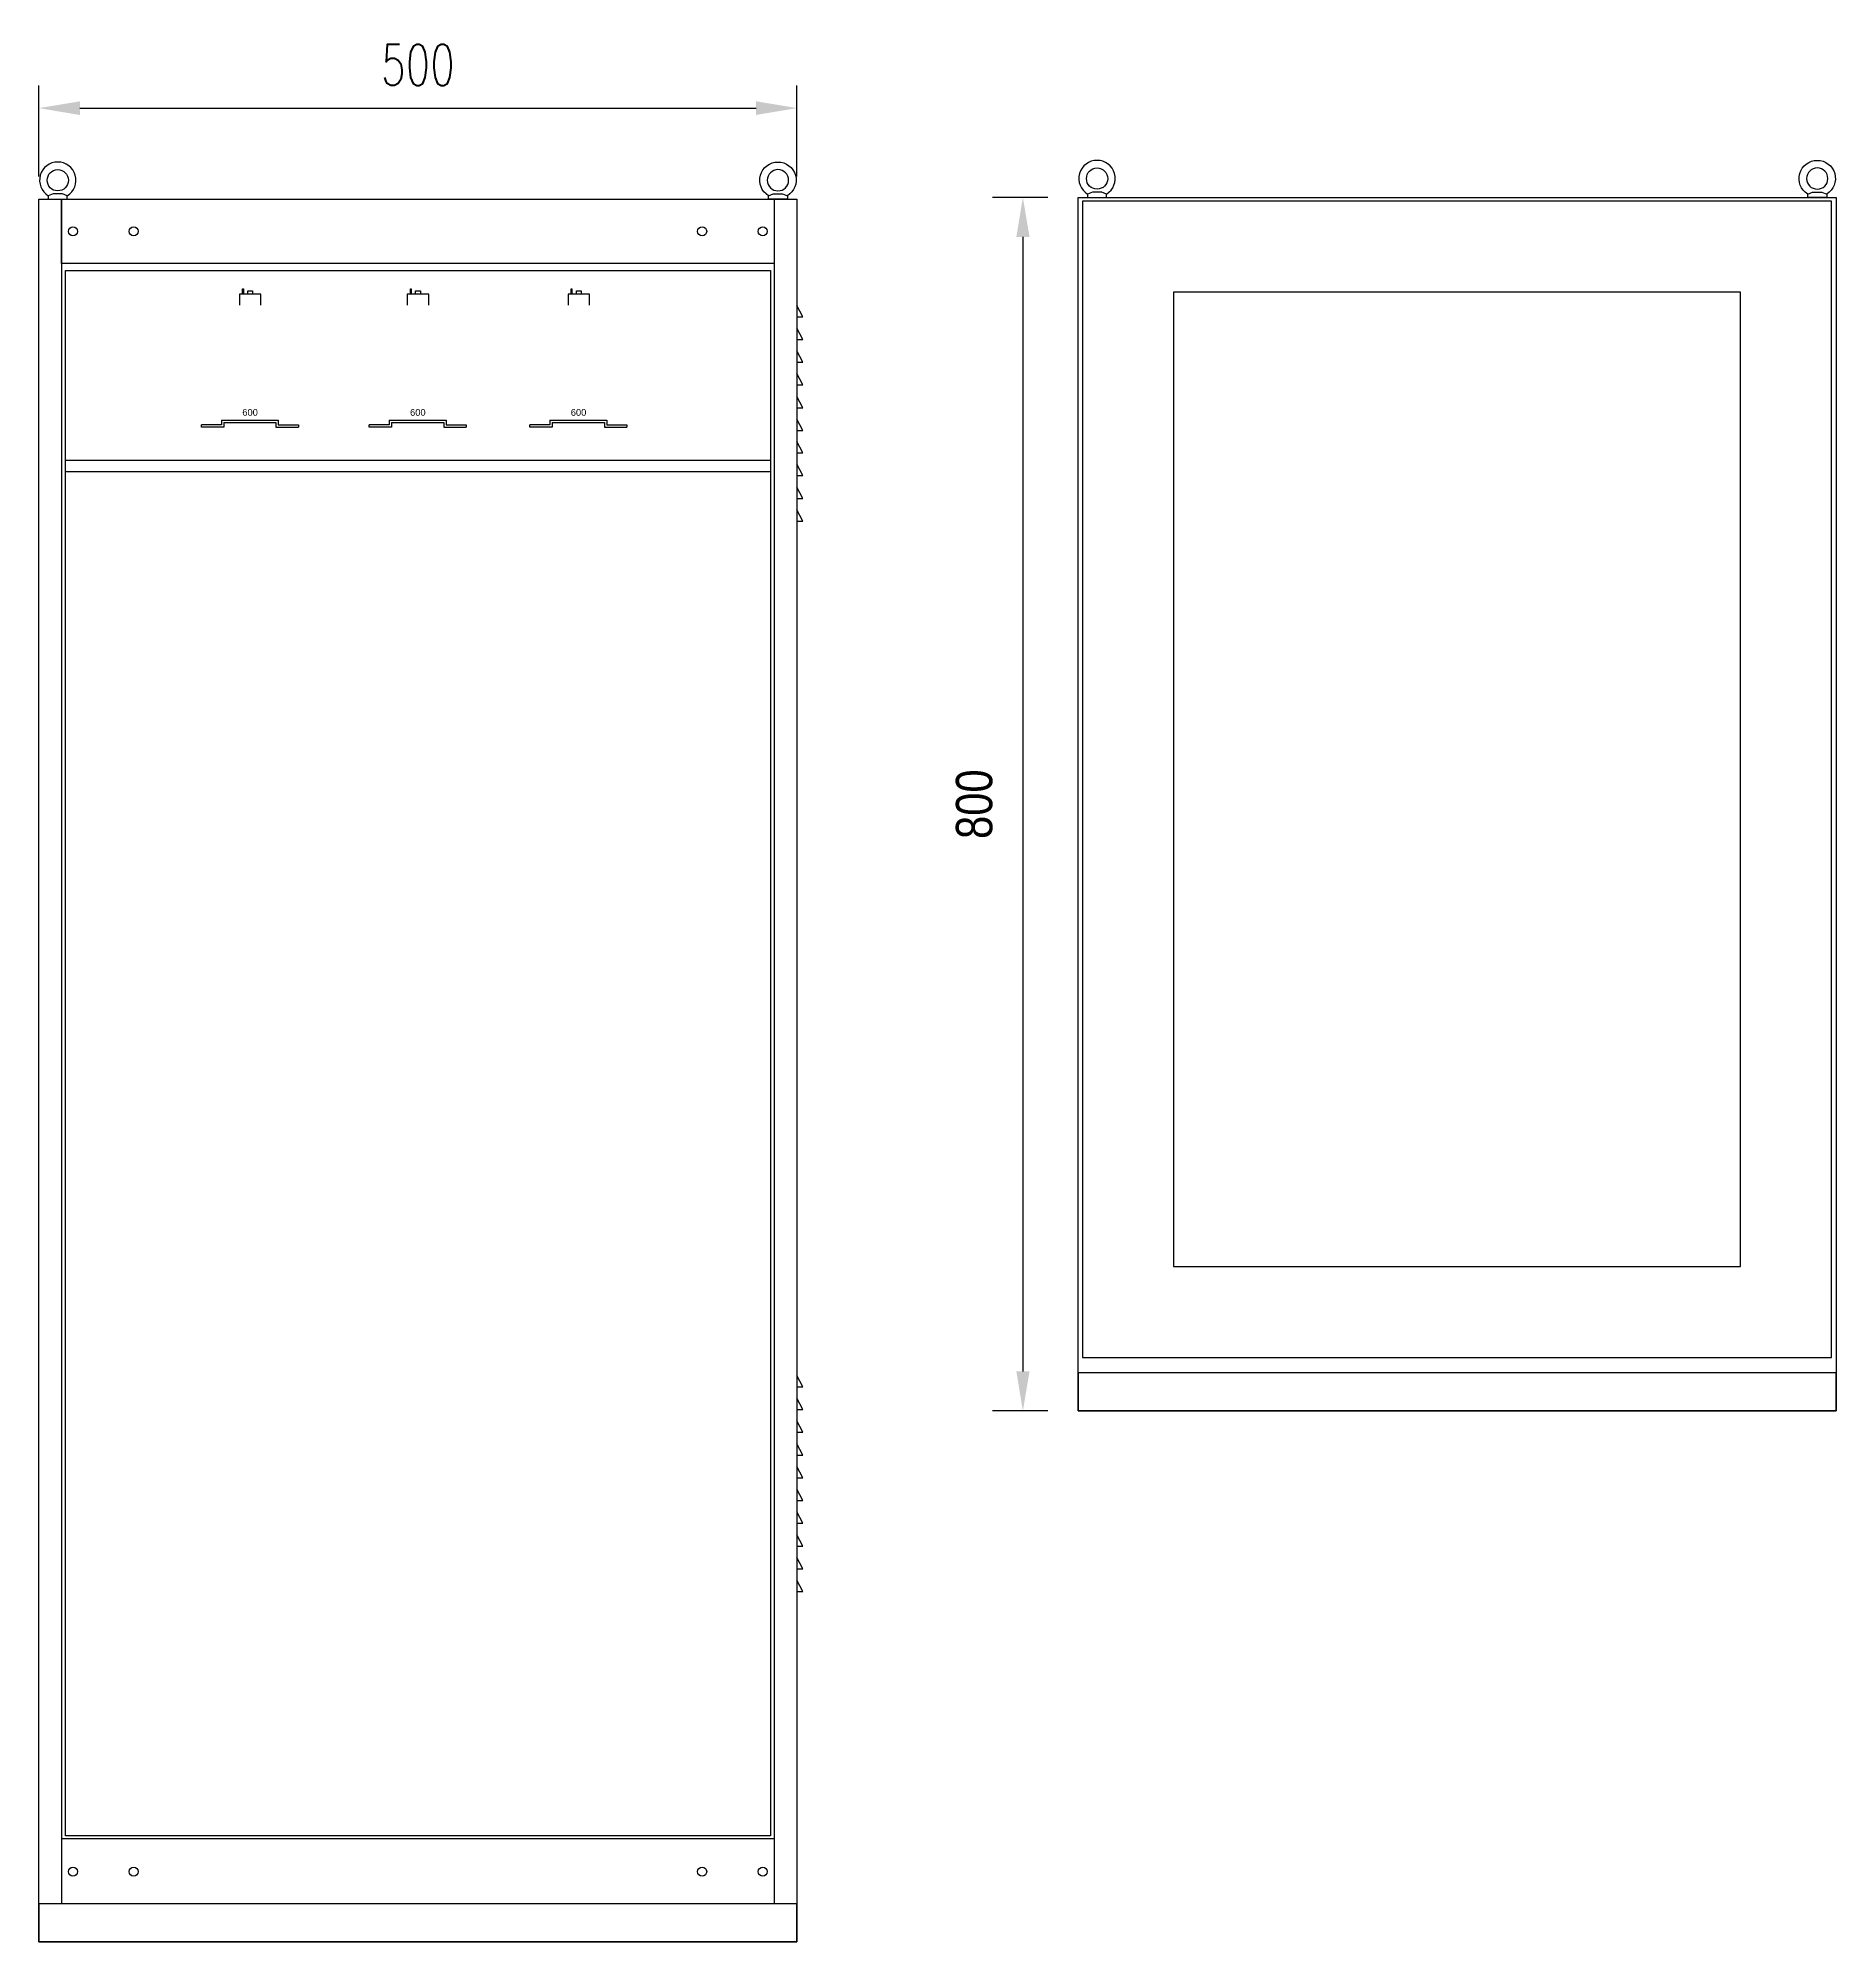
# Model space of a CAD drawing. Header units: inches. Extents: x 187 to 137830, y 99 to 66837.
# Drawn here: x 35113 to 36300, y 60318 to 61573 of the extents above; entities that cross this region are included whole.
import ezdxf

# ---------------------------------------------------------------- set-up
doc = ezdxf.new("R2010")
doc.units = ezdxf.units.IN
doc.header["$MEASUREMENT"] = 0
for name, color, linetype in [('CHANGE', 4, 'Continuous'), ('Dim', 9, 'Continuous'), ('FRAME', 3, 'Continuous')]:
    doc.layers.add(name, color=color, linetype=linetype)
doc.styles.add('SIMPLEX', font='SIMPLEX.shx', dxfattribs={"width": 0.7})
doc.styles.get("Standard").update_dxf_attribs({"font": 'arial.ttf'})
doc.styles.add('VNI-HELVE-CONDENSE', font='')
doc.styles.get('VNI-HELVE-CONDENSE').set_extended_font_data('VNI-Helve-Condense')
doc.dimstyles.new('STANDARD$0', dxfattribs={"dimscale": 2, "dimtxt": 12, "dimasz": 13, "dimexe": 10, "dimexo": 10, "dimgap": 10, "dimtad": 1, "dimdec": 0, "dimzin": 0, "dimdsep": 46, "dimtxsty": 'VNI-HELVE-CONDENSE', "dimcen": 2, "dimdle": 2, "dimclrd": 1, "dimclre": 1, "dimclrt": 2, "dimadec": 0, "dimazin": 0, "dimtfac": 1, "dimtdec": 0, "dimtofl": 0, "dimtmove": 0, "dimatfit": 3, "dimfxl": 1, "dimtolj": 1, "dimtzin": 0, "dimarcsym": 1})

# ---------------------------------------------------------------- blocks, each defined once
blk = doc.blocks.new('EYE BOLT')
at = {"layer": 'CHANGE'}
blk.add_line((-12.5, 0), (12.5, 0), dxfattribs=at)
at = {"layer": 'CHANGE', "linetype": 'Continuous'}
for p, q in [((12.5, 4.5), (6.1, 7)), ((12.5, 4.5), (6.1, 7)), ((12.5, 0), (12.5, 4.5)), ((12.5, 0), (12.5, 4.5))]:
    blk.add_line(p, q, dxfattribs=at)
blk.add_lwpolyline([(12.5, 0), (12.5, 4.5), (6.1, 7), (-6.1, 7), (-12.5, 4.5), (-12.5, 0)], dxfattribs=at)
blk.add_circle((0, 25), 14, dxfattribs=at)
blk.add_arc((0, 25), 24, 301.3323, 238.6677, dxfattribs=at)
blk = doc.blocks.new('*D167')
at = {"layer": 'DEFPOINTS', "color": 0, "lineweight": 200, "transparency": 16777216}
for p in [(35614, 61526.7), (35114, 61466.7), (35614, 61466.7)]:
    blk.add_point(p, dxfattribs=at)
at = {"layer": 'Dim', "color": 8, "lineweight": -2, "transparency": 16777216}
for p, q in [((35114, 61481.7), (35114, 61541.7)), ((35614, 61481.7), (35614, 61541.7)), ((35141, 61526.7), (35587, 61526.7))]:
    blk.add_line(p, q, dxfattribs=at)
at = {"layer": 'Dim', "color": 8, "lineweight": 200, "transparency": 16777216}
for points in [[(35141, 61531.2), (35141, 61522.2), (35114, 61526.7)], [(35587, 61531.2), (35587, 61522.2), (35614, 61526.7)]]:
    blk.add_solid(points, dxfattribs=at)
at = {"layer": 'Dim', "color": 6, "transparency": 16777216, "insert": (35364, 61555.2), "char_height": 27, "attachment_point": 5, "style": 'SIMPLEX'}
blk.add_mtext('\\A1;500', dxfattribs=at)
blk = doc.blocks.new('*D169')
at = {"color": 1, "lineweight": -2, "transparency": 16777216}
for p, q in [((35779.4, 61467.8), (35743, 61467.8)), ((35763, 61441.8), (35763, 60693.8)), ((35779.4, 60667.8), (35743, 60667.8))]:
    blk.add_line(p, q, dxfattribs=at)
at = {"color": 1, "lineweight": 200, "transparency": 16777216}
for points in [[(35758.7, 61441.8), (35767.4, 61441.8), (35763, 61467.8)], [(35758.7, 60693.8), (35767.4, 60693.8), (35763, 60667.8)]]:
    blk.add_solid(points, dxfattribs=at)
at = {"layer": 'DEFPOINTS', "color": 0, "lineweight": 200, "transparency": 16777216}
for p in [(35799.4, 61467.8), (35763, 60667.8), (35799.4, 60667.8)]:
    blk.add_point(p, dxfattribs=at)
at = {"color": 2, "lineweight": 200, "transparency": 16777216, "insert": (35731, 61067.8), "char_height": 24, "attachment_point": 5, "rotation": 90, "style": 'VNI-HELVE-CONDENSE'}
blk.add_mtext('\\A1;800', dxfattribs=at)

msp = doc.modelspace()

# ---------------------------------------------------------------- linework, layer by layer
for p, q in [((35248.37, 61407.55), (35248.89, 61407.55)), ((35248.37, 61404.02), (35248.37, 61407.55)), ((35248.89, 61407.55), (35248.89, 61404.02)), ((35251.85, 61404.02), (35251.85, 61406.22)), ((35251.85, 61406.22), (35254.94, 61406.22)), ((35254.94, 61406.22), (35254.94, 61404.02)), ((35359.01, 61407.55), (35359.54, 61407.55)), ((35359.01, 61404.02), (35359.01, 61407.55)), ((35359.54, 61407.55), (35359.54, 61404.02)), ((35362.5, 61404.02), (35362.5, 61406.22)), ((35362.5, 61406.22), (35365.59, 61406.22)), ((35365.59, 61406.22), (35365.59, 61404.02)), ((35465.01, 61407.55), (35465.54, 61407.55)), ((35465.01, 61404.02), (35465.01, 61407.55)), ((35465.54, 61407.55), (35465.54, 61404.02)), ((35468.5, 61404.02), (35468.5, 61406.22)), ((35468.5, 61406.22), (35471.59, 61406.22)), ((35471.59, 61406.22), (35471.59, 61404.02)), ((35260.45, 61404.02), (35246.34, 61404.02)), ((35246.34, 61404.02), (35246.34, 61396.73)), ((35260.45, 61396.73), (35260.45, 61404.02)), ((35371.1, 61404.02), (35356.99, 61404.02)), ((35356.99, 61404.02), (35356.99, 61396.73)), ((35371.1, 61396.73), (35371.1, 61404.02)), ((35477.1, 61404.02), (35462.99, 61404.02)), ((35462.99, 61404.02), (35462.99, 61396.73)), ((35477.1, 61396.73), (35477.1, 61404.02)), ((35234.43, 61318), (35221.19, 61318)), ((35221.19, 61316.43), (35221.19, 61318)), ((35234.43, 61321.08), (35271.92, 61321.08)), ((35234.43, 61321.08), (35234.43, 61318)), ((35235.99, 61319.54), (35235.99, 61316.43)), ((35235.99, 61319.52), (35270.36, 61319.54)), ((35270.36, 61319.54), (35270.36, 61316.45)), ((35271.92, 61321.08), (35271.92, 61318)), ((35271.92, 61318), (35285.16, 61318)), ((35285.16, 61318), (35285.16, 61316.45)), ((35345.08, 61318), (35331.84, 61318)), ((35331.84, 61316.43), (35331.84, 61318)), ((35345.08, 61321.08), (35382.57, 61321.08)), ((35345.08, 61321.08), (35345.08, 61318)), ((35346.64, 61319.54), (35346.64, 61316.43)), ((35346.64, 61319.52), (35381.01, 61319.54)), ((35381.01, 61319.54), (35381.01, 61316.45)), ((35382.57, 61321.08), (35382.57, 61318)), ((35382.57, 61318), (35395.8, 61318)), ((35395.8, 61318), (35395.8, 61316.45)), ((35451.08, 61318), (35437.84, 61318)), ((35437.84, 61316.43), (35437.84, 61318)), ((35451.08, 61321.08), (35488.57, 61321.08)), ((35451.08, 61321.08), (35451.08, 61318)), ((35452.64, 61319.54), (35452.64, 61316.43)), ((35452.64, 61319.52), (35487.01, 61319.54)), ((35487.01, 61319.54), (35487.01, 61316.45)), ((35488.57, 61321.08), (35488.57, 61318)), ((35488.57, 61318), (35501.81, 61318)), ((35501.81, 61318), (35501.81, 61316.45)), ((35235.99, 61316.43), (35221.19, 61316.43)), ((35346.64, 61316.43), (35331.84, 61316.43)), ((35452.64, 61316.43), (35437.84, 61316.43))]:
    msp.add_line(p, q)
at = {"color": 0}
for p, q in [((35270.36, 61316.45), (35285.16, 61316.45)), ((35381.01, 61316.45), (35395.8, 61316.45)), ((35487.01, 61316.45), (35501.81, 61316.45))]:
    msp.add_line(p, q, dxfattribs=at)
at = {"layer": 'CHANGE', "color": 7}
for p, q in [((35131.45, 61147.69), (35131.45, 61419.71)), ((35131.45, 61419.71), (35596.45, 61419.71)), ((35596.45, 61419.71), (35596.45, 61147.69)), ((35131.45, 61294.71), (35596.45, 61294.71)), ((35131.45, 61287.21), (35596.45, 61287.21))]:
    msp.add_line(p, q, dxfattribs=at)
at = {"layer": 'CHANGE', "linetype": 'ByBlock'}
for points in [[(35613.95, 61389.17), (35617.83, 61389.17), (35613.95, 61396.67)], [(35613.95, 61389.17), (35617.83, 61389.17), (35613.95, 61396.67)], [(35613.95, 61374.17), (35617.83, 61374.17), (35613.95, 61381.67)], [(35613.95, 61374.17), (35617.83, 61374.17), (35613.95, 61381.67)], [(35613.95, 61359.17), (35617.83, 61359.17), (35613.95, 61366.67)], [(35613.95, 61359.17), (35617.83, 61359.17), (35613.95, 61366.67)], [(35613.95, 61344.17), (35617.83, 61344.17), (35613.95, 61351.67)], [(35613.95, 61344.17), (35617.83, 61344.17), (35613.95, 61351.67)], [(35613.95, 61329.17), (35617.83, 61329.17), (35613.95, 61336.67)], [(35613.95, 61329.17), (35617.83, 61329.17), (35613.95, 61336.67)], [(35613.95, 61314.17), (35617.83, 61314.17), (35613.95, 61321.67)], [(35613.95, 61314.17), (35617.83, 61314.17), (35613.95, 61321.67)], [(35613.95, 61299.39), (35617.83, 61299.39), (35613.95, 61306.89)], [(35613.95, 61299.39), (35617.83, 61299.39), (35613.95, 61306.89)], [(35613.95, 61284.39), (35617.83, 61284.39), (35613.95, 61291.89)], [(35613.95, 61284.39), (35617.83, 61284.39), (35613.95, 61291.89)], [(35613.95, 61269.39), (35617.83, 61269.39), (35613.95, 61276.89)], [(35613.95, 61269.39), (35617.83, 61269.39), (35613.95, 61276.89)], [(35613.95, 61254.39), (35617.83, 61254.39), (35613.95, 61261.89)], [(35613.95, 61254.39), (35617.83, 61254.39), (35613.95, 61261.89)], [(35613.95, 60683.68), (35617.83, 60683.68), (35613.95, 60691.18)], [(35613.95, 60683.68), (35617.83, 60683.68), (35613.95, 60691.18)], [(35613.95, 60668.68), (35617.83, 60668.68), (35613.95, 60676.18)], [(35613.95, 60668.68), (35617.83, 60668.68), (35613.95, 60676.18)], [(35613.95, 60653.68), (35617.83, 60653.68), (35613.95, 60661.18)], [(35613.95, 60653.68), (35617.83, 60653.68), (35613.95, 60661.18)], [(35613.95, 60638.68), (35617.83, 60638.68), (35613.95, 60646.18)], [(35613.95, 60638.68), (35617.83, 60638.68), (35613.95, 60646.18)], [(35613.95, 60623.68), (35617.83, 60623.68), (35613.95, 60631.18)], [(35613.95, 60623.68), (35617.83, 60623.68), (35613.95, 60631.18)], [(35613.95, 60608.68), (35617.83, 60608.68), (35613.95, 60616.18)], [(35613.95, 60608.68), (35617.83, 60608.68), (35613.95, 60616.18)], [(35613.95, 60593.68), (35617.83, 60593.68), (35613.95, 60601.18)], [(35613.95, 60593.68), (35617.83, 60593.68), (35613.95, 60601.18)], [(35613.95, 60578.68), (35617.83, 60578.68), (35613.95, 60586.18)], [(35613.95, 60578.68), (35617.83, 60578.68), (35613.95, 60586.18)], [(35613.95, 60563.68), (35617.83, 60563.68), (35613.95, 60571.18)], [(35613.95, 60563.68), (35617.83, 60563.68), (35613.95, 60571.18)], [(35613.95, 60548.68), (35617.83, 60548.68), (35613.95, 60556.18)], [(35613.95, 60548.68), (35617.83, 60548.68), (35613.95, 60556.18)]]:
    msp.add_lwpolyline(points, dxfattribs=at)
at = {"layer": 'CHANGE', "color": 7}
msp.add_lwpolyline([(35596.45, 61147.69), (35596.45, 60387.53), (35131.45, 60387.53), (35131.45, 61147.69)], dxfattribs=at)
at = {"layer": 'FRAME'}
for p, q in [((35128.95, 61466.67), (35128.95, 61147.69)), ((35598.95, 61466.67), (35598.95, 61147.69)), ((35128.95, 61148.7), (35128.95, 60342.69)), ((35598.95, 61148.7), (35598.95, 60342.69)), ((35799.44, 60667.78), (35799.44, 61148.8)), ((35802.44, 61148.8), (35802.44, 60703)), ((35862.44, 61148.8), (35862.44, 60763)), ((36236.44, 60763), (36236.44, 61148.8)), ((36296.44, 60703), (36296.44, 61148.8)), ((36299.44, 61148.8), (36299.44, 60667.78)), ((35862.44, 60763), (36236.44, 60763)), ((35802.44, 60703), (36296.44, 60703)), ((36299.44, 60667.78), (35799.44, 60667.78)), ((35598.95, 60385.56), (35128.95, 60385.56))]:
    msp.add_line(p, q, dxfattribs=at)
at = {"layer": 'FRAME', "linetype": 'Continuous'}
for p, q in [((36299.44, 60692.78), (35799.44, 60692.78)), ((35799.44, 60692.78), (35799.44, 60667.78)), ((36299.44, 60667.78), (36299.44, 60692.78)), ((35799.44, 60667.78), (36299.44, 60667.78))]:
    msp.add_line(p, q, dxfattribs=at)
at = {"layer": 'FRAME'}
for points in [[(35799.44, 61148.8), (35799.44, 61467.78), (36299.44, 61467.78), (36299.44, 61148.8)], [(35113.95, 61147.69), (35113.95, 61466.67), (35613.95, 61466.67), (35613.95, 61147.69)], [(36296.44, 61148.8), (36296.44, 61465.28), (35802.44, 61465.28), (35802.44, 61148.8)], [(36236.44, 61148.8), (36236.44, 61405.28), (35862.44, 61405.28), (35862.44, 61148.8)], [(35613.95, 61148.7), (35613.95, 60317.69), (35113.95, 60317.69), (35113.95, 61148.7)]]:
    msp.add_lwpolyline(points, dxfattribs=at)
for points in [[(35598.95, 61424.17), (35128.95, 61424.17), (35128.95, 61466.67), (35598.95, 61466.67)], [(35613.95, 60342.69), (35113.95, 60342.69), (35113.95, 60317.69), (35613.95, 60317.69)]]:
    msp.add_lwpolyline(points, close=True, dxfattribs=at)
for centre in [(35136.45, 61445.42), (35176.45, 61445.42), (35551.45, 61445.42), (35591.45, 61445.42), (35136.45, 60364.03), (35176.45, 60364.03), (35551.45, 60364.03), (35591.45, 60364.03)]:
    msp.add_circle(centre, 3, dxfattribs=at)

# ---------------------------------------------------------------- block references
at = {"yscale": 0.5, "zscale": 0.5}
for p, xscale in [((35126.45, 61466.67), 0.5), ((35601.45, 61466.67), -0.5), ((35811.94, 61467.78), 0.5), ((36286.94, 61467.78), -0.5)]:
    msp.add_blockref('EYE BOLT', p, dxfattribs=dict(at, xscale=xscale))

# ---------------------------------------------------------------- texts
at = {"char_height": 4.4112, "width": 24.9734, "attachment_point": 5}
for insert in [(35253.29, 61326.06), (35363.94, 61326.06), (35469.94, 61326.06)]:
    msp.add_mtext('{\\f.VnArial|b0|i0|c0|p34;600 }', dxfattribs=dict(at, insert=insert))

# ---------------------------------------------------------------- dimensions: what is measured, and where the dimension line sits
at = {"lineweight": 200}
dim = msp.add_linear_dim(base=(35763.04, 60667.78), p1=(35799.44, 61467.78), p2=(35799.44, 60667.78), angle=90, dimstyle='STANDARD$0', dxfattribs=at)
dim.commit()
dim.dimension.update_dxf_attribs({"geometry": '*D169', "text_midpoint": (35731.04, 61067.78)})
at = {"layer": 'Dim'}
dim = msp.add_linear_dim(base=(35613.95, 61526.67), p1=(35113.95, 61466.67), p2=(35613.95, 61466.67), dimstyle='STANDARD$0', override={"dimscale": 1.5, "dimtxt": 18, "dimasz": 18, "dimtxsty": 'SIMPLEX', "dimclrd": 8, "dimclre": 8, "dimclrt": 6, "dimtmove": 1}, dxfattribs=at)
dim.commit()
dim.dimension.update_dxf_attribs({"geometry": '*D167', "text_midpoint": (35363.95, 61555.17)})

doc.saveas('drawing.dxf')
